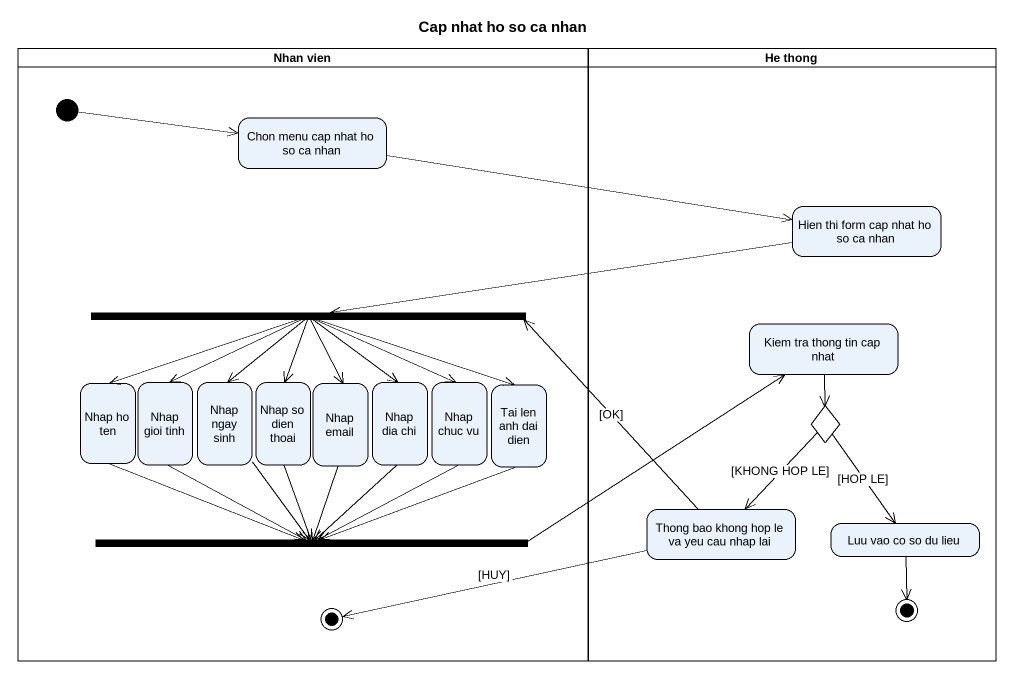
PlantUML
@startuml
title Cap nhat ho so ca nhan
hide empty description
state "Nhan vien" as Nhan_vien <<partition>> {
  state "Chon menu cap nhat ho so ca nhan" as Chon_menu_cap_nhat_ho_so_ca
  state fork1 <<fork>>
  state "Nhap ho ten" as Nhap_ho_ten
  state "Nhap gioi tinh" as Nhap_gioi_tinh
  state "Nhap ngay sinh" as Nhap_ngay_sinh
  state "Nhap so dien thoai" as Nhap_so_dien_thoai
  state "Nhap email" as Nhap_email
  state "Nhap dia chi" as Nhap_dia_chi
  state "Nhap chuc vu" as Nhap_chuc_vu
  state "Tai len anh dai dien" as Tai_len_anh_dai_dien
  state fork2 <<join>>
  state final1 <<end>>
  [*] -right-> Chon_menu_cap_nhat_ho_so_ca
}
state "He thong" as He_thong <<partition>> {
  state "Hien thi form cap nhat ho so ca nhan" as Hien_thi_form_cap_nhat_ho
  state "Kiem tra thong tin cap nhat" as Kiem_tra_thong_tin_cap_nhat
  state choice1 <<choice>>
  state "Thong bao khong hop le va yeu cau nhap lai" as Thong_bao_khong_hop_le_va
  state "Luu vao co so du lieu" as Luu_vao_co_so_du_lieu
  Luu_vao_co_so_du_lieu --> [*]
}
Chon_menu_cap_nhat_ho_so_ca -right-> Hien_thi_form_cap_nhat_ho
Hien_thi_form_cap_nhat_ho -left-> fork1
fork1 -left-> Nhap_ho_ten
fork1 --> Nhap_gioi_tinh
fork1 --> Nhap_ngay_sinh
fork1 --> Nhap_so_dien_thoai
fork1 --> Nhap_email
fork1 --> Nhap_dia_chi
fork1 --> Nhap_chuc_vu
fork1 -right-> Tai_len_anh_dai_dien
Kiem_tra_thong_tin_cap_nhat --> choice1
Nhap_ho_ten -right-> fork2
Nhap_gioi_tinh --> fork2
Nhap_ngay_sinh --> fork2
Nhap_so_dien_thoai --> fork2
Nhap_email --> fork2
Nhap_dia_chi --> fork2
Nhap_chuc_vu --> fork2
Tai_len_anh_dai_dien -left-> fork2
choice1 --> Thong_bao_khong_hop_le_va : [KHONG HOP LE]
choice1 --> Luu_vao_co_so_du_lieu : [HOP LE]
Thong_bao_khong_hop_le_va -left-> fork1 : [OK]
Thong_bao_khong_hop_le_va -left-> final1 : [HUY]
fork2 -right-> Kiem_tra_thong_tin_cap_nhat
@enduml
